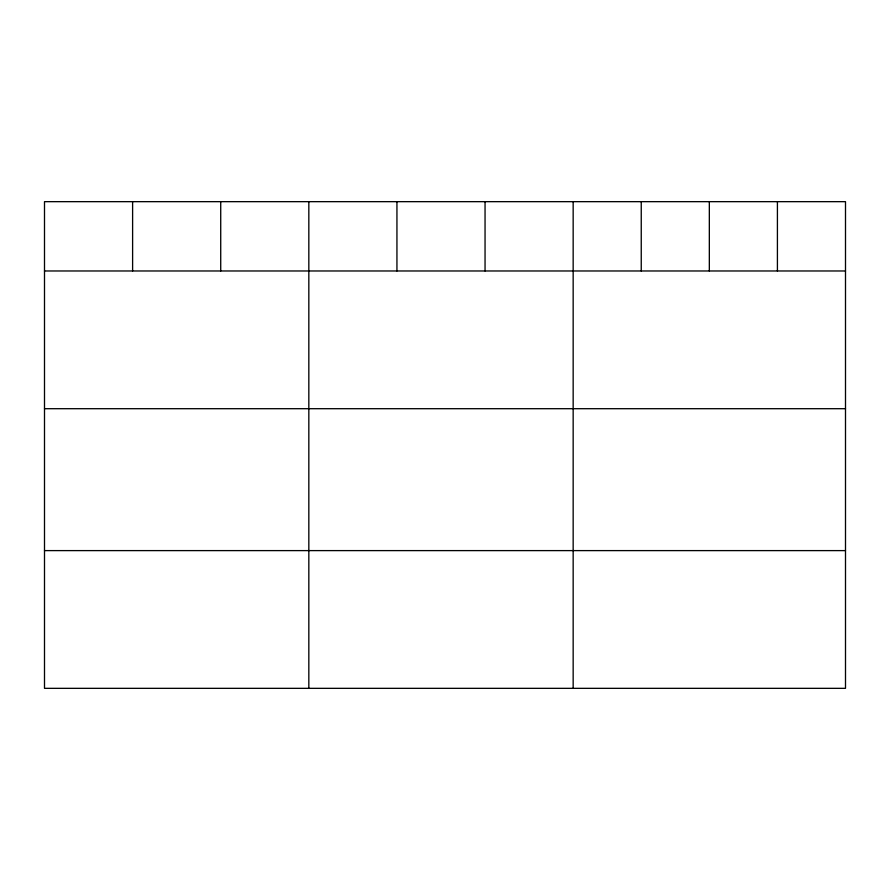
<?xml version="1.0" encoding="UTF-8"?>
<svg xmlns="http://www.w3.org/2000/svg" width="890" height="890" viewBox="0 0 890 890"><rect width="100%" height="100%" fill="white"/><g stroke="black" fill="none" stroke-linecap="round" stroke-linejoin="round"><path stroke-width="1.33" d="M845.5 270.972L845.5 688.337L44.5 688.337L44.5 201.663L845.5 201.663L845.5 270.972L44.5 270.972M44.5 408.699L845.5 408.699M44.5 550.61L845.5 550.61M777.415 201.663L777.415 270.972M709.33 201.663L709.33 270.972M641.245 201.663L641.245 270.972M573.16 201.663L573.16 688.337M485.05 201.663L485.05 270.972M396.94 201.663L396.94 270.972M308.83 201.663L308.83 688.337M220.72 201.663L220.72 270.972M132.61 201.663L132.61 270.972"/></g></svg>
